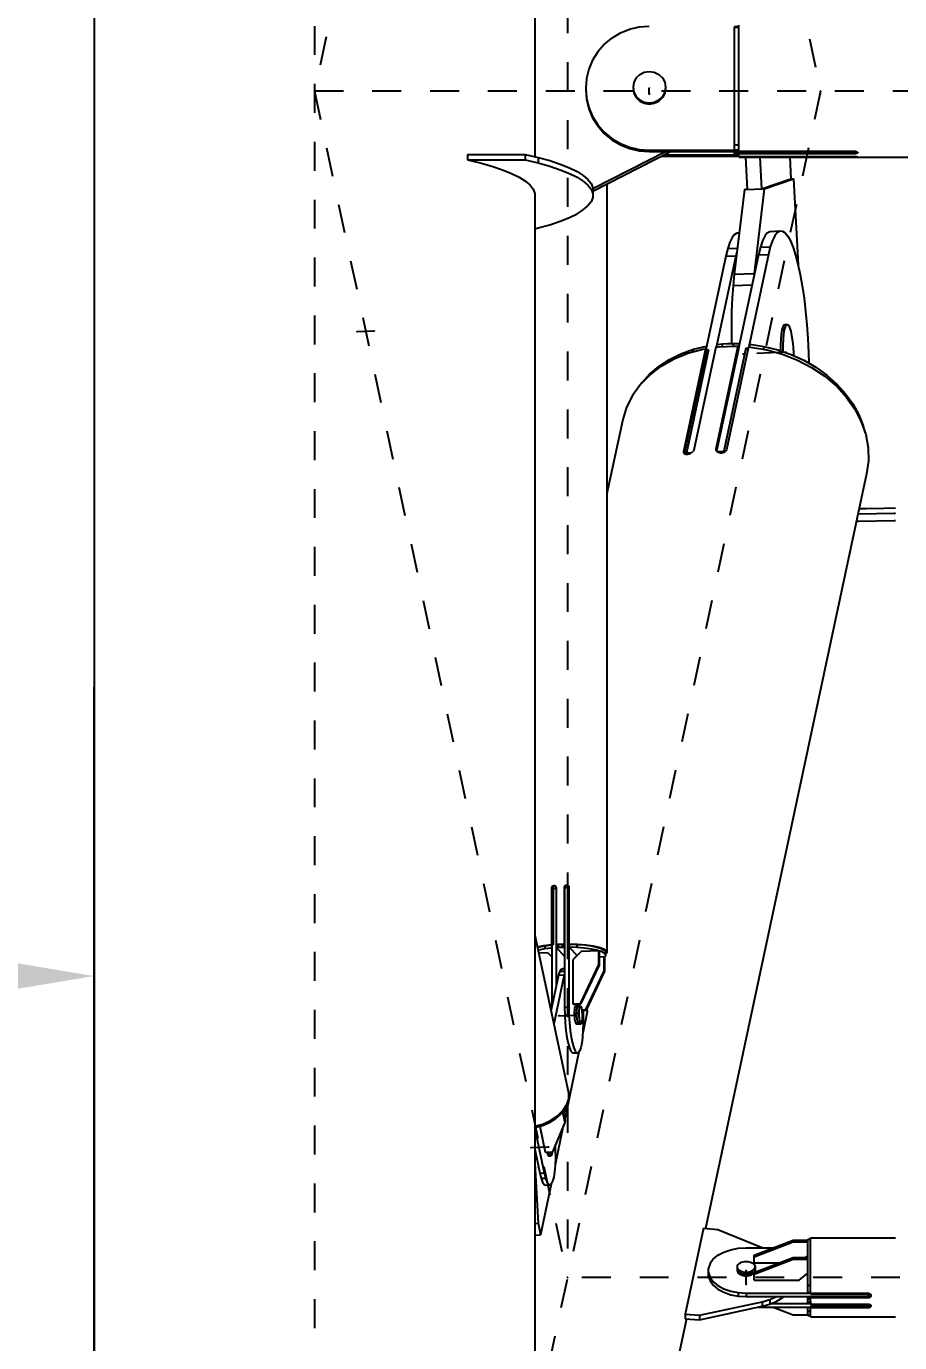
# Model space of a CAD drawing. Header units: millimetres. Extents: x 149919 to 150445, y 136651 to 136866.
# Drawn here: x 150369.816 to 150372.837, y 136828.049 to 136832.599 of the extents above; entities that cross this region are included whole.
import ezdxf

# ---------------------------------------------------------------- set-up
doc = ezdxf.new("R2010")
doc.units = ezdxf.units.MM
doc.header["$LTSCALE"] = 0.25
doc.linetypes.add('CENTER', pattern=[50.8, 31.75, -6.35, 6.35, -6.35])
doc.linetypes.add('XKITLINE00', pattern=[0])
doc.styles.add('ROMANS', font='romans.shx')
doc.dimstyles.new('MD300', dxfattribs={"dimtxt": 2.5, "dimasz": 2.5, "dimexe": 1, "dimexo": 1, "dimgap": 0.5, "dimtad": 1, "dimdec": 1, "dimlfac": 50, "dimrnd": 0.5, "dimdsep": 46, "dimtxsty": 'ROMANS', "dimcen": 1, "dimclrd": 146, "dimclre": 146, "dimclrt": 30, "dimadec": 1, "dimazin": 2, "dimtfac": 1, "dimtdec": 1, "dimtmove": 0, "dimatfit": 1, "dimfxl": 1, "dimtolj": 1, "dimtzin": 0, "dimlwd": -1, "dimlwe": -1, "dimarcsym": 0})

# ---------------------------------------------------------------- blocks, each defined once
blk = doc.blocks.new('çatıı')
at = {"color": 8, "linetype": 'XKITLINE00'}
for p, q in [((22823.8, 19282.77), (22823.8, 17654.86)), ((22976.2, 18229.97), (22976.2, 18177.65)), ((23002.86, 18218.63), (23005.81, 18220.39)), ((23005.81, 18220.39), (23009, 18221.68)), ((23009, 18221.68), (23012.35, 18222.46)), ((23012.35, 18222.46), (23015.8, 18222.72)), ((23045.3, 18222.62), (23045.3, 18222.4)), ((23045.3, 18222.62), (23046.8, 18222.62)), ((23045.3, 18183.97), (23045.3, 18222.4)), ((23045.3, 18222.4), (23046.8, 18222.4)), ((23046.8, 18179.53), (23046.8, 18223.07)), ((23000.24, 18216.44), (22998, 18213.88)), ((23000.24, 18216.44), (23002.86, 18218.63)), ((22998, 18213.88), (22996.19, 18211.02)), ((22994.87, 18207.91), (22994.07, 18204.63)), ((22996.19, 18211.02), (22994.87, 18207.91)), ((23012.5, 18206.05), (23014.06, 18206.83)), ((23014.06, 18206.83), (23015.8, 18207.09)), ((23015.8, 18207.09), (23017.53, 18206.83)), ((23017.53, 18206.83), (23019.09, 18206.05)), ((22994.07, 18204.63), (22993.8, 18201.28)), ((23010.47, 18203.32), (23010.2, 18201.64)), ((23011.26, 18204.84), (23010.47, 18203.32)), ((23011.26, 18204.84), (23012.5, 18206.05)), ((23019.09, 18206.05), (23020.33, 18204.84)), ((23020.33, 18204.84), (23021.12, 18203.32)), ((23021.12, 18203.32), (23021.4, 18201.64)), ((22993.8, 18201.28), (22993.8, 18200.83)), ((22993.8, 18201.28), (22994.07, 18197.92)), ((22993.8, 18200.83), (22994.07, 18197.48)), ((22994.07, 18197.92), (22994.87, 18194.65)), ((23010.2, 18201.64), (23010.47, 18199.95)), ((23010.2, 18201.64), (23010.2, 18201.46)), ((23010.2, 18201.46), (23010.2, 18201.28)), ((23010.2, 18201.46), (23010.47, 18199.77)), ((23010.2, 18201.46), (23010.47, 18199.77)), ((23010.2, 18201.28), (23010.47, 18199.59)), ((23010.47, 18199.95), (23011.26, 18198.43)), ((23010.47, 18199.77), (23011.26, 18198.25)), ((23010.47, 18199.77), (23011.26, 18198.25)), ((23010.47, 18199.59), (23011.26, 18198.07)), ((23011.26, 18198.43), (23012.5, 18197.22)), ((23011.26, 18198.25), (23012.5, 18197.04)), ((23011.26, 18198.25), (23012.5, 18197.04)), ((23011.26, 18198.07), (23012.5, 18196.86)), ((23019.09, 18197.22), (23020.33, 18198.43)), ((23019.09, 18197.04), (23020.33, 18198.25)), ((23019.09, 18197.04), (23020.33, 18198.25)), ((23019.09, 18196.86), (23020.33, 18198.07)), ((23021.12, 18199.95), (23020.33, 18198.43)), ((23021.12, 18199.77), (23020.33, 18198.25)), ((23021.12, 18199.77), (23020.33, 18198.25)), ((23021.12, 18199.59), (23020.33, 18198.07)), ((23021.4, 18201.64), (23021.12, 18199.95)), ((23021.4, 18201.46), (23021.12, 18199.77)), ((23021.4, 18201.46), (23021.12, 18199.77)), ((23021.4, 18201.28), (23021.12, 18199.59)), ((23021.4, 18201.64), (23021.4, 18201.46)), ((23021.4, 18201.46), (23021.4, 18201.28)), ((22994.07, 18197.48), (22994.87, 18194.21)), ((22994.87, 18194.65), (22996.19, 18191.54)), ((22994.87, 18194.21), (22996.19, 18191.1)), ((23012.5, 18197.22), (23014.06, 18196.44)), ((23012.5, 18197.04), (23014.06, 18196.27)), ((23012.5, 18197.04), (23014.06, 18196.27)), ((23012.5, 18196.86), (23014.06, 18196.09)), ((23014.06, 18196.44), (23015.8, 18196.18)), ((23014.06, 18196.27), (23015.8, 18196)), ((23014.06, 18196.27), (23015.8, 18196)), ((23014.06, 18196.09), (23015.8, 18195.82)), ((23015.8, 18196.18), (23017.53, 18196.44)), ((23015.8, 18196), (23017.53, 18196.27)), ((23015.8, 18196), (23017.53, 18196.27)), ((23015.8, 18196.18), (23015.8, 18196)), ((23015.8, 18195.82), (23017.53, 18196.09)), ((23015.8, 18196), (23015.8, 18195.82)), ((23017.53, 18196.44), (23019.09, 18197.22)), ((23017.53, 18196.27), (23019.09, 18197.04)), ((23017.53, 18196.27), (23019.09, 18197.04)), ((23017.53, 18196.09), (23019.09, 18196.86)), ((22996.19, 18191.54), (22998, 18188.67)), ((22996.19, 18191.1), (22998, 18188.23)), ((22998, 18188.67), (23000.24, 18186.11)), ((22998, 18188.23), (23000.24, 18185.67)), ((23000.24, 18186.11), (23002.86, 18183.93)), ((23000.24, 18185.67), (23002.86, 18183.48)), ((23002.86, 18183.93), (23005.81, 18182.17)), ((23045.3, 18179.98), (23045.3, 18183.97)), ((22996.23, 18166.62), (23021.4, 18179.39)), ((22996.23, 18165.73), (23023.16, 18179.39)), ((23002.86, 18183.48), (23005.81, 18181.72)), ((23005.81, 18182.17), (23009, 18180.88)), ((23005.81, 18181.72), (23009, 18180.44)), ((23009, 18180.88), (23012.35, 18180.1)), ((23009, 18180.44), (23012.35, 18179.65)), ((23012.35, 18180.1), (23012.35, 18179.65)), ((23012.35, 18180.1), (23015.8, 18179.83)), ((23012.35, 18179.65), (23015.8, 18179.39)), ((23015.8, 18179.83), (23046.8, 18179.83)), ((23015.8, 18179.83), (23015.8, 18179.39)), ((23015.8, 18179.39), (23086.8, 18179.39)), ((23045.3, 18181.74), (23046.8, 18181.74)), ((23045.3, 18179.98), (23046.8, 18179.98)), ((23045.3, 18178.49), (23045.3, 18179.39)), ((23046.8, 18179.53), (23086.8, 18179.53)), ((23046.8, 18178), (23046.8, 18179.39)), ((23046.8, 18179.39), (23046.8, 18179.15)), ((23086.8, 18179.53), (23087.11, 18179.51)), ((23086.8, 18179.53), (23086.8, 18179.39)), ((23086.8, 18179.39), (23086.8, 18178.74)), ((23087.11, 18179.51), (23087.11, 18178.75)), ((23087.11, 18179.51), (23087.39, 18179.45)), ((23087.39, 18179.45), (23087.63, 18179.35)), ((22952.88, 18178.43), (22972.88, 18178.43)), ((22952.88, 18178.43), (22952.88, 18176.48)), ((22952.88, 18176.48), (22957.34, 18175.44)), ((22952.88, 18176.48), (22972.88, 18176.48)), ((22957.34, 18175.44), (22961.4, 18174.31)), ((22972.88, 18178.43), (22977.34, 18177.39)), ((22972.88, 18178.43), (22972.88, 18176.48)), ((22972.88, 18176.48), (22977.34, 18175.44)), ((22977.34, 18177.39), (22981.4, 18176.26)), ((22977.34, 18177.39), (22977.34, 18175.44)), ((22977.34, 18175.44), (22981.4, 18174.31)), ((22981.4, 18176.26), (22985.01, 18175.07)), ((22985.01, 18175.07), (22988.16, 18173.81)), ((23020.08, 18177.83), (23046.8, 18177.83)), ((23020.96, 18178.27), (23045.3, 18178.27)), ((23045.3, 18179.15), (23046.8, 18179.15)), ((23045.3, 18178.79), (23046.8, 18178.79)), ((23045.3, 18178.08), (23045.3, 18178.49)), ((23045.3, 18178.25), (23046.8, 18178.25)), ((23045.3, 18178.08), (23046.8, 18178.08)), ((23046.8, 18178.74), (23086.8, 18178.74)), ((23046.8, 18178), (23046.8, 18177.67)), ((23046.8, 18177.67), (23046.8, 18177.48)), ((23046.8, 18177.67), (23086.8, 18177.67)), ((23046.8, 18177.48), (23086.8, 18177.48)), ((23049.1, 18177.48), (23049.69, 18166.28)), ((23054.02, 18177.48), (23054.6, 18166.49)), ((23064.35, 18177.48), (23064.74, 18169.91)), ((23086.8, 18178.74), (23087.11, 18178.75)), ((23086.8, 18177.67), (23086.8, 18177.48)), ((23086.8, 18177.67), (23087.11, 18177.66)), ((23086.8, 18177.48), (23087.11, 18177.48)), ((23087.11, 18178.75), (23087.39, 18178.8)), ((23087.11, 18177.66), (23087.11, 18177.48)), ((23087.11, 18177.66), (23087.39, 18177.65)), ((23087.11, 18177.48), (23087.39, 18177.47)), ((23087.39, 18178.8), (23087.63, 18178.86)), ((23087.39, 18177.65), (23087.63, 18177.62)), ((23087.39, 18177.47), (23087.63, 18177.46)), ((23087.63, 18179.35), (23087.8, 18179.22)), ((23087.63, 18178.86), (23087.8, 18178.94)), ((23087.63, 18177.62), (23087.8, 18177.58)), ((23087.63, 18177.46), (23087.8, 18177.45)), ((23087.8, 18179.22), (23087.88, 18179.13)), ((23087.88, 18179.03), (23087.8, 18178.94)), ((23087.8, 18177.58), (23087.88, 18177.54)), ((23087.8, 18177.45), (23087.88, 18177.5)), ((23087.8, 18177.45), (23242.19, 18177.45)), ((23087.88, 18179.13), (23087.88, 18179.03)), ((23087.88, 18177.54), (23087.88, 18177.5)), ((22961.4, 18174.31), (22965.01, 18173.12)), ((22965.01, 18173.12), (22968.16, 18171.86)), ((22968.16, 18171.86), (22970.81, 18170.54)), ((22970.81, 18170.54), (22972.96, 18169.18)), ((22981.4, 18174.31), (22985.01, 18173.12)), ((22985.01, 18173.12), (22988.16, 18171.86)), ((22988.16, 18173.81), (22990.81, 18172.49)), ((22988.16, 18171.86), (22990.81, 18170.54)), ((22990.81, 18172.49), (22992.96, 18171.13)), ((22990.81, 18170.54), (22992.96, 18169.18)), ((22992.96, 18171.13), (22994.59, 18169.74)), ((22972.96, 18169.18), (22974.59, 18167.79)), ((22974.59, 18167.79), (22975.68, 18166.37)), ((22975.68, 18166.37), (22976.23, 18164.93)), ((22992.96, 18169.18), (22994.59, 18167.79)), ((22994.59, 18169.74), (22995.68, 18168.32)), ((22994.59, 18167.79), (22995.68, 18166.37)), ((22995.68, 18168.32), (22996.23, 18166.88)), ((22995.68, 18166.37), (22996.23, 18164.93)), ((22996.23, 18166.88), (22996.23, 18164.93)), ((23001.14, 18168.22), (23001.14, 17902.52)), ((23048.71, 18166.24), (23045.17, 18137.01)), ((23048.71, 18166.24), (23049.67, 18166.56)), ((23048.71, 18166.24), (23055.58, 18166.53)), ((23049.69, 18166.28), (23054.6, 18166.49)), ((23055.58, 18166.53), (23052.04, 18137.3)), ((23054.6, 18166.49), (23064.74, 18169.91)), ((23055.58, 18166.53), (23065.72, 18169.95)), ((23064.74, 18169.91), (23065.72, 18169.95)), ((23065.72, 18169.95), (23067.28, 18140.19)), ((22976.2, 18165.01), (22976.2, 17654.86)), ((22976.23, 18163.49), (22976.2, 18163.4)), ((22976.23, 18164.93), (22976.23, 18163.49)), ((22995.68, 18162.05), (22994.59, 18160.63)), ((22996.23, 18163.49), (22995.68, 18162.05)), ((22996.23, 18164.93), (22996.23, 18163.49)), ((22988.16, 18156.56), (22990.81, 18157.87)), ((22990.81, 18157.87), (22992.96, 18159.23)), ((22992.96, 18159.23), (22994.59, 18160.63)), ((22976.2, 18152.71), (22977.34, 18152.98)), ((22977.34, 18152.98), (22981.4, 18154.1)), ((22981.4, 18154.1), (22985.01, 18155.3)), ((22985.01, 18155.3), (22988.16, 18156.56)), ((23043.66, 18148.02), (23042.93, 18145.85)), ((23044.46, 18149.67), (23043.66, 18148.02)), ((23045.3, 18150.78), (23044.46, 18149.67)), ((23045.3, 18150.78), (23046.19, 18151.33)), ((23046.19, 18151.33), (23046.91, 18151.36)), ((23054.95, 18148.5), (23054.22, 18146.33)), ((23055.74, 18150.15), (23054.95, 18148.5)), ((23056.59, 18151.25), (23055.74, 18150.15)), ((23056.59, 18151.25), (23057.48, 18151.8)), ((23057.48, 18151.8), (23060.91, 18151.94)), ((23058.38, 18148.64), (23057.65, 18146.47)), ((23059.18, 18150.29), (23058.38, 18148.64)), ((23060.02, 18151.4), (23059.18, 18150.29)), ((23060.02, 18151.4), (23060.91, 18151.94)), ((23060.91, 18151.94), (23061.83, 18151.92)), ((23061.83, 18151.92), (23062.76, 18151.34)), ((23062.76, 18151.34), (23063.69, 18150.19)), ((23063.69, 18150.19), (23064.62, 18148.5)), ((23064.62, 18148.5), (23065.52, 18146.29)), ((23042.27, 18143.19), (23035.37, 18110.86)), ((23053.56, 18143.66), (23039.08, 18075.81)), ((23045.71, 18143.33), (23039.18, 18112.75)), ((23042.93, 18145.85), (23042.27, 18143.19)), ((23042.27, 18143.19), (23045.71, 18143.33)), ((23042.93, 18145.85), (23046.26, 18145.99)), ((23046.16, 18145.15), (23045.71, 18143.33)), ((23057, 18143.81), (23050.18, 18111.87)), ((23054.22, 18146.33), (23053.56, 18143.66)), ((23053.56, 18143.66), (23057, 18143.81)), ((23054.22, 18146.33), (23057.65, 18146.47)), ((23057.65, 18146.47), (23057, 18143.81)), ((23065.52, 18146.29), (23066.4, 18143.59)), ((23066.4, 18143.59), (23067.22, 18140.44)), ((23067.22, 18140.44), (23067.99, 18136.88)), ((23045.17, 18137.01), (23044.77, 18133.05)), ((23045.17, 18137.01), (23052.04, 18137.3)), ((23052.04, 18137.3), (23051.9, 18135.86)), ((23067.99, 18136.88), (23068.69, 18132.95)), ((23044.77, 18133.05), (23044.47, 18128.76)), ((23044.77, 18133.05), (23051.35, 18133.33)), ((23068.69, 18132.95), (23069.32, 18128.71)), ((23044.47, 18128.76), (23044.27, 18124.2)), ((23069.32, 18128.71), (23069.86, 18124.23)), ((23044.27, 18124.2), (23044.19, 18119.44)), ((23069.86, 18124.23), (23070.31, 18119.54)), ((23044.19, 18119.44), (23044.23, 18114.53)), ((23061.42, 18116.3), (23061.26, 18114.52)), ((23061.65, 18117.76), (23061.42, 18116.3)), ((23061.96, 18118.83), (23061.65, 18117.76)), ((23061.65, 18117.76), (23062.44, 18117.79)), ((23062.32, 18119.47), (23061.96, 18118.83)), ((23062.2, 18116.33), (23062.05, 18114.56)), ((23062.44, 18117.79), (23062.2, 18116.33)), ((23062.32, 18119.47), (23062.71, 18119.63)), ((23062.74, 18118.87), (23062.44, 18117.79)), ((23062.71, 18119.63), (23063.5, 18119.66)), ((23063.1, 18119.5), (23062.74, 18118.87)), ((23063.1, 18119.5), (23063.5, 18119.66)), ((23063.5, 18119.66), (23063.91, 18119.34)), ((23063.91, 18119.34), (23064.31, 18118.55)), ((23064.31, 18118.55), (23064.7, 18117.34)), ((23064.7, 18117.34), (23065.03, 18115.77)), ((23065.03, 18115.77), (23065.31, 18113.91)), ((23070.31, 18119.54), (23070.66, 18114.73)), ((23035.21, 18111.23), (23027.61, 18075.64)), ((23031.04, 18111.04), (23035.56, 18112.18)), ((23038.77, 18111.79), (23031.17, 18076.19)), ((23034.29, 18111.09), (23035.21, 18111.23)), ((23035.21, 18111.23), (23035.38, 18110.26)), ((23035.56, 18112.18), (23035.28, 18110.84)), ((23035.56, 18112.18), (23035.61, 18111.94)), ((23038.77, 18111.79), (23039.68, 18111.93)), ((23046.42, 18112.1), (23038.83, 18076.51)), ((23039.18, 18112.75), (23038.98, 18111.82)), ((23046.6, 18111.13), (23039.06, 18075.82)), ((23039.18, 18112.75), (23041.07, 18112.94)), ((23039.68, 18111.93), (23045.22, 18112.17)), ((23041.07, 18112.94), (23040.87, 18111.98)), ((23041.07, 18112.94), (23042.98, 18113.05)), ((23049.21, 18111.44), (23041.62, 18075.84)), ((23050.12, 18111.87), (23042.53, 18076.28)), ((23042.98, 18113.05), (23044.9, 18113.1)), ((23044.23, 18114.53), (23044.27, 18113.08)), ((23044.9, 18113.1), (23044.7, 18112.15)), ((23044.9, 18113.1), (23046.83, 18113.07)), ((23045.22, 18112.17), (23046.42, 18112.1)), ((23046.42, 18112.1), (23046.6, 18111.13)), ((23046.83, 18113.07), (23046.52, 18111.58)), ((23046.52, 18111.58), (23046.61, 18111.08)), ((23046.83, 18113.07), (23046.92, 18112.56)), ((23049.21, 18111.44), (23050.04, 18111.47)), ((23049.21, 18111.44), (23049.97, 18111.14)), ((23050.12, 18111.87), (23050.83, 18111.83)), ((23050.6, 18112.81), (23050.39, 18111.85)), ((23050.6, 18112.81), (23055.46, 18112.07)), ((23050.83, 18111.83), (23056.4, 18110.89)), ((23055.46, 18112.07), (23055.25, 18111.08)), ((23055.46, 18112.07), (23060.23, 18110.88)), ((23061.26, 18114.52), (23061.2, 18112.52)), ((23061.2, 18112.52), (23061.22, 18110.54)), ((23062.05, 18114.56), (23061.98, 18112.56)), ((23061.98, 18112.56), (23062.01, 18110.43)), ((23065.31, 18113.91), (23065.51, 18111.86)), ((23065.51, 18111.86), (23065.63, 18109.71)), ((23070.66, 18114.73), (23070.9, 18109.86)), ((23019.14, 18105.14), (23022.77, 18107.5)), ((23019.96, 18105.23), (23024.35, 18107.71)), ((23022.77, 18107.5), (23026.75, 18109.48)), ((23024.35, 18107.71), (23029.15, 18109.68)), ((23026.75, 18109.48), (23031.04, 18111.04)), ((23035.38, 18110.26), (23027.86, 18075.01)), ((23035.45, 18110.44), (23027.88, 18075)), ((23036.26, 18110.89), (23028.66, 18075.3)), ((23029.15, 18109.68), (23034.29, 18111.09)), ((23031.04, 18111.04), (23030.85, 18110.14)), ((23035.35, 18110.12), (23035.36, 18110.04)), ((23035.37, 18110.86), (23036.26, 18110.89)), ((23035.37, 18110.86), (23035.45, 18110.44)), ((23035.45, 18110.44), (23036.26, 18110.89)), ((23056.4, 18110.89), (23061.84, 18109.38)), ((23060.23, 18110.88), (23064.86, 18109.27)), ((23061.84, 18109.38), (23067.05, 18107.32)), ((23062.01, 18110.43), (23062.02, 18110.26)), ((23064.86, 18109.27), (23069.27, 18107.25)), ((23065.63, 18109.71), (23065.64, 18108.91)), ((23067.05, 18107.32), (23071.95, 18104.75)), ((23069.27, 18107.25), (23073.41, 18104.85)), ((23070.9, 18109.86), (23071.01, 18106.24)), ((23016.07, 18102.27), (23012.73, 18098.88)), ((23015.91, 18102.43), (23013.13, 18099.4)), ((23015.91, 18102.43), (23019.14, 18105.14)), ((23016.07, 18102.27), (23019.96, 18105.23)), ((23071.95, 18104.75), (23076.46, 18101.71)), ((23073.41, 18104.85), (23077.23, 18102.1)), ((23077.23, 18102.1), (23080.67, 18099.03)), ((23012.73, 18098.88), (23010.01, 18095.13)), ((23013.13, 18099.4), (23012.84, 18098.99)), ((23076.46, 18101.71), (23080.49, 18098.26)), ((23080.49, 18098.26), (23083.98, 18094.45)), ((23080.67, 18099.03), (23083.69, 18095.7)), ((23010.01, 18095.13), (23007.96, 18091.07)), ((23083.69, 18095.7), (23086.24, 18092.15)), ((23083.98, 18094.45), (23086.87, 18090.34)), ((23007.96, 18091.07), (23006.6, 18086.78)), ((23042.4, 18091.46), (23042.41, 18091.41)), ((23086.24, 18092.15), (23088.29, 18088.41)), ((23086.87, 18090.34), (23089.1, 18086.02)), ((23088.29, 18088.41), (23089.82, 18084.55)), ((23006.6, 18086.78), (23001.14, 18061.17)), ((23089.1, 18086.02), (23090.65, 18081.55)), ((23089.82, 18084.55), (23090.37, 18082.35)), ((23090.65, 18081.55), (23091.48, 18077.01)), ((23027.61, 18075.64), (23027.6, 18075.4)), ((23027.6, 18075.4), (23027.69, 18075.19)), ((23027.61, 18075.64), (23027.69, 18075.18)), ((23027.69, 18075.19), (23027.85, 18075.02)), ((23027.85, 18075.02), (23028.1, 18074.89)), ((23028.01, 18074.93), (23028.66, 18075.3)), ((23028.1, 18074.89), (23028.41, 18074.81)), ((23028.41, 18074.81), (23028.77, 18074.78)), ((23028.66, 18075.3), (23030.54, 18075.38)), ((23028.77, 18074.78), (23029.16, 18074.82)), ((23029.16, 18074.82), (23029.56, 18074.91)), ((23029.56, 18074.91), (23029.95, 18075.05)), ((23029.95, 18075.05), (23030.32, 18075.23)), ((23030.32, 18075.23), (23030.64, 18075.45)), ((23030.64, 18075.45), (23030.89, 18075.69)), ((23031.07, 18075.94), (23030.89, 18075.69)), ((23031.17, 18076.19), (23031.07, 18075.94)), ((23038.83, 18076.51), (23038.82, 18076.26)), ((23038.82, 18076.26), (23038.91, 18076.02)), ((23038.83, 18076.51), (23038.92, 18076.01)), ((23038.91, 18076.02), (23039.09, 18075.8)), ((23039.09, 18075.8), (23039.34, 18075.6)), ((23039.16, 18075.74), (23041.62, 18075.84)), ((23039.34, 18075.6), (23039.66, 18075.45)), ((23039.66, 18075.45), (23040.04, 18075.35)), ((23040.04, 18075.35), (23040.44, 18075.29)), ((23040.44, 18075.29), (23040.86, 18075.3)), ((23040.86, 18075.3), (23041.27, 18075.35)), ((23041.27, 18075.35), (23041.65, 18075.46)), ((23041.62, 18075.84), (23042.05, 18075.67)), ((23041.65, 18075.46), (23041.98, 18075.62)), ((23041.98, 18075.62), (23042.24, 18075.81)), ((23042.43, 18076.03), (23042.24, 18075.81)), ((23042.53, 18076.28), (23042.43, 18076.03)), ((23091.48, 18077.01), (23091.58, 18072.47)), ((23091.58, 18072.47), (23090.94, 18068.02)), ((23090.94, 18068.02), (23035.28, 17807.22)), ((23087.98, 18054.15), (23088.1, 18054.15)), ((23088.1, 18054.15), (23094.37, 18054.25)), ((23088.38, 18056.02), (23090.76, 18056.04)), ((23090.76, 18056.04), (23097.02, 18056.15)), ((23094.37, 18054.25), (23100.47, 18054.39)), ((23097.02, 18056.15), (23101, 18056.23)), ((23100.47, 18054.39), (23101, 18054.4)), ((23087.45, 18051.65), (23088.1, 18051.66)), ((23088.1, 18051.66), (23094.37, 18051.76)), ((23094.37, 18051.76), (23100.47, 18051.89)), ((23100.47, 18051.89), (23101, 18051.91)), ((22982, 17925.09), (22981.94, 17924.83)), ((22981.94, 17924.83), (22982.06, 17924.7)), ((22981.94, 17924.83), (22981.94, 17905.3)), ((22982.1, 17925.33), (22982, 17925.09)), ((22982.1, 17924.96), (22982.06, 17924.7)), ((22982.06, 17924.7), (22982.06, 17905.17)), ((22982.21, 17925.2), (22982.1, 17924.96)), ((22982.28, 17925.53), (22982.11, 17925.35)), ((22982.13, 17924.74), (22982.52, 17924.81)), ((22982.13, 17924.74), (22982.13, 17905.27)), ((22982.24, 17925.24), (22982.21, 17925.2)), ((22982.39, 17925.4), (22982.24, 17925.24)), ((22982.28, 17925.53), (22982.5, 17925.66)), ((22982.39, 17925.4), (22982.62, 17925.53)), ((22982.5, 17925.66), (22982.76, 17925.72)), ((22982.52, 17924.81), (22983.55, 17924.86)), ((22982.52, 17924.81), (22982.52, 17905.28)), ((22982.62, 17925.53), (22982.87, 17925.59)), ((22982.76, 17925.72), (22983.01, 17925.7)), ((22982.87, 17925.59), (22983.12, 17925.57)), ((22983.01, 17925.7), (22983.24, 17925.59)), ((22983.12, 17925.57), (22983.35, 17925.47)), ((22983.24, 17925.59), (22983.42, 17925.42)), ((22983.35, 17925.47), (22983.44, 17925.38)), ((22983.42, 17925.42), (22983.53, 17925.2)), ((22983.53, 17925.2), (22983.57, 17924.94)), ((22983.55, 17924.86), (22983.57, 17924.83)), ((22983.55, 17924.86), (22983.55, 17890.69)), ((22983.57, 17924.94), (22983.57, 17905.41)), ((22986.36, 17925.31), (22986.32, 17925.06)), ((22986.32, 17925.06), (22986.44, 17924.93)), ((22986.32, 17925.06), (22986.32, 17905.53)), ((22986.49, 17925.55), (22986.36, 17925.31)), ((22986.36, 17925.31), (22986.48, 17925.19)), ((22986.48, 17925.19), (22986.44, 17924.93)), ((22986.44, 17924.93), (22986.44, 17905.4)), ((22986.6, 17925.42), (22986.48, 17925.19)), ((22986.49, 17925.55), (22986.67, 17925.73)), ((22986.5, 17924.98), (22987.52, 17925.02)), ((22986.5, 17924.98), (22986.5, 17883.67)), ((22986.6, 17925.42), (22986.79, 17925.61)), ((22986.67, 17925.73), (22986.91, 17925.86)), ((22986.79, 17925.61), (22987.03, 17925.73)), ((22986.91, 17925.86), (22987.18, 17925.9)), ((22987.03, 17925.73), (22987.29, 17925.77)), ((22987.18, 17925.9), (22987.44, 17925.87)), ((22987.29, 17925.77), (22987.55, 17925.74)), ((22987.44, 17925.87), (22987.68, 17925.75)), ((22987.52, 17925.02), (22988.02, 17924.98)), ((22987.52, 17925.02), (22987.52, 17905.49)), ((22987.55, 17925.74), (22987.79, 17925.62)), ((22987.68, 17925.75), (22987.87, 17925.57)), ((22987.79, 17925.62), (22987.88, 17925.54)), ((22987.87, 17925.57), (22987.97, 17925.34)), ((22987.97, 17925.34), (22988.03, 17925.08)), ((22988.02, 17924.98), (22988.02, 17905.45)), ((22988.03, 17925.08), (22988.03, 17905.55)), ((22986.44, 17921.62), (22986.5, 17921.56)), ((22976.2, 17908.6), (22987.83, 17854.09)), ((22977.07, 17904.51), (22977.12, 17904.53)), ((22977.1, 17904.36), (22977.66, 17904.53)), ((22977.12, 17904.53), (22979.36, 17904.98)), ((22977.3, 17903.44), (22977.66, 17903.55)), ((22977.51, 17902.43), (22980.56, 17902.56)), ((22977.66, 17904.53), (22979.67, 17904.92)), ((22977.66, 17903.55), (22979.67, 17903.94)), ((22979.36, 17904.98), (22981.94, 17905.3)), ((22979.67, 17904.92), (22982.02, 17905.21)), ((22979.67, 17904.92), (22979.67, 17903.94)), ((22979.67, 17903.94), (22982.02, 17904.24)), ((22980.56, 17902.56), (22982.08, 17901.12)), ((22981.94, 17905.3), (22982.06, 17905.17)), ((22982.02, 17905.21), (22982.08, 17905.15)), ((22982.02, 17905.21), (22982.02, 17904.24)), ((22982.02, 17904.24), (22982.08, 17904.17)), ((22982.08, 17905.26), (22982.52, 17905.28)), ((22982.08, 17905.26), (22982.08, 17883.69)), ((22983.57, 17905.41), (22984.92, 17905.5)), ((22983.57, 17905.41), (22983.63, 17905.35)), ((22983.63, 17905.35), (22984.31, 17905.39)), ((22983.63, 17905.35), (22983.63, 17904.37)), ((22983.63, 17904.37), (22984.31, 17904.41)), ((22983.63, 17904.37), (22986.5, 17901.16)), ((22984.31, 17905.39), (22984.99, 17905.42)), ((22984.31, 17905.39), (22984.31, 17904.41)), ((22984.31, 17904.41), (22984.99, 17904.44)), ((22984.92, 17905.5), (22986.32, 17905.53)), ((22984.99, 17905.42), (22985.69, 17905.44)), ((22984.99, 17904.44), (22985.69, 17904.47)), ((22985.69, 17905.44), (22986.38, 17905.46)), ((22985.69, 17905.44), (22985.69, 17904.47)), ((22985.69, 17904.47), (22986.38, 17904.48)), ((22986.32, 17905.53), (22986.44, 17905.4)), ((22986.38, 17905.46), (22986.38, 17904.48)), ((22986.38, 17905.46), (22986.5, 17905.33)), ((22986.38, 17904.48), (22986.5, 17904.36)), ((22987.52, 17905.49), (22987.97, 17905.51)), ((22987.97, 17905.51), (22988.02, 17905.45)), ((22987.97, 17905.51), (22987.97, 17883.73)), ((22988.03, 17905.55), (22988.11, 17905.47)), ((22988.03, 17905.55), (22990.99, 17905.46)), ((22988.11, 17905.47), (22988.11, 17904.49)), ((22988.11, 17905.47), (22990.79, 17905.38)), ((22988.11, 17904.49), (22990.82, 17901.46)), ((22988.11, 17904.49), (22990.79, 17904.4)), ((22992.35, 17903.05), (22989.4, 17900)), ((22990.79, 17905.38), (22990.79, 17904.4)), ((22990.79, 17905.38), (22993.34, 17905.18)), ((22990.79, 17904.4), (22993.34, 17904.2)), ((22990.99, 17905.46), (22993.84, 17905.22)), ((22992.35, 17903.05), (22998.24, 17903.29)), ((22993.34, 17905.18), (22995.64, 17904.87)), ((22993.34, 17904.2), (22995.64, 17903.89)), ((22993.84, 17905.22), (22996.37, 17904.85)), ((22995.64, 17904.87), (22997.6, 17904.46)), ((22995.64, 17903.89), (22997.6, 17903.48)), ((22996.37, 17904.85), (22998.45, 17904.37)), ((22997.6, 17904.46), (22999.14, 17903.98)), ((22997.6, 17903.48), (22998.22, 17903.29)), ((22998.24, 17903.29), (22998.43, 17903.08)), ((22998.24, 17903.29), (22998.24, 17898.41)), ((22998.25, 17903.28), (22999.14, 17903)), ((22998.43, 17903.08), (22998.43, 17898.2)), ((22998.45, 17904.37), (22999.99, 17903.8)), ((22999.14, 17903.98), (23000.18, 17903.44)), ((22999.14, 17903), (23000.18, 17902.46)), ((22999.99, 17903.8), (23000.9, 17903.17)), ((23000.18, 17903.44), (23000.69, 17902.87)), ((23000.18, 17902.46), (23000.69, 17901.89)), ((23000.69, 17901.89), (23000.65, 17901.31)), ((23000.69, 17902.87), (23000.69, 17901.89)), ((23001.14, 17902.52), (23000.69, 17901.87)), ((23000.9, 17903.17), (23001.14, 17902.52)), ((22989.4, 17900), (22989.4, 17884.86)), ((22998.24, 17898.41), (22991.86, 17884.96)), ((22998.43, 17898.2), (22992.05, 17884.75)), ((22998.24, 17898.41), (22998.43, 17898.2)), ((22998.43, 17901.11), (23000.13, 17901.18)), ((23000.13, 17901.18), (23000.32, 17900.97)), ((23000.13, 17901.18), (23000.13, 17896.29)), ((23000.31, 17900.98), (23000.65, 17901.31)), ((23000.32, 17900.97), (23000.32, 17896.08)), ((22984.4, 17894.74), (22981.8, 17882.36)), ((22986.37, 17894.82), (22982.78, 17877.76)), ((22984.86, 17896.08), (22984.4, 17894.74)), ((22984.4, 17894.74), (22986.37, 17894.82)), ((22985.38, 17896.87), (22984.86, 17896.08)), ((22984.86, 17896.08), (22986.5, 17896.15)), ((22985.38, 17896.87), (22985.94, 17897.08)), ((22985.94, 17897.08), (22986.5, 17897.1)), ((22986.5, 17895.2), (22986.37, 17894.82)), ((23000.13, 17896.29), (22993.75, 17882.85)), ((23000.32, 17896.08), (22993.93, 17882.64)), ((23000.13, 17896.29), (23000.32, 17896.08)), ((22981.33, 17884.52), (22982.08, 17884.56)), ((22981.38, 17884.31), (22982.08, 17884.34)), ((22981.99, 17884.33), (22982.08, 17884.16)), ((22986.5, 17883.67), (22987.97, 17883.73)), ((22986.5, 17883.67), (22986.55, 17880.95)), ((22987.97, 17883.73), (22988.02, 17881.01)), ((22989.4, 17884.86), (22991.86, 17884.96)), ((22989.4, 17884.86), (22989.59, 17884.65)), ((22989.59, 17884.65), (22992.05, 17884.75)), ((22990.07, 17883.7), (22989.99, 17883.41)), ((22990.15, 17883.91), (22990.07, 17883.7)), ((22990.24, 17884.03), (22990.15, 17883.91)), ((22990.24, 17884.03), (22990.34, 17884.06)), ((22990.34, 17884.06), (22991.13, 17884.09)), ((22990.85, 17883.73), (22990.78, 17883.44)), ((22990.85, 17883.73), (22990.78, 17883.44)), ((22990.93, 17883.94), (22990.85, 17883.73)), ((22990.93, 17883.94), (22990.85, 17883.73)), ((22991.03, 17884.06), (22990.93, 17883.94)), ((22991.03, 17884.06), (22990.93, 17883.94)), ((22991.03, 17884.06), (22991.13, 17884.09)), ((22991.03, 17884.06), (22991.13, 17884.09)), ((22991.13, 17884.09), (22991.91, 17884.12)), ((22991.29, 17884.72), (22991.29, 17884.1)), ((22991.64, 17883.77), (22991.56, 17883.47)), ((22991.72, 17883.98), (22991.64, 17883.77)), ((22991.81, 17884.1), (22991.72, 17883.98)), ((22991.81, 17884.1), (22991.91, 17884.12)), ((22991.86, 17884.96), (22992.05, 17884.75)), ((22991.91, 17884.12), (22992.01, 17884.05)), ((22992.01, 17884.05), (22992.11, 17883.89)), ((22992.11, 17883.89), (22992.21, 17883.65)), ((22986.55, 17880.95), (22988.02, 17881.01)), ((22986.55, 17880.95), (22986.71, 17878.23)), ((22988.02, 17881.01), (22988.18, 17878.29)), ((22989.87, 17882.13), (22989.86, 17881.62)), ((22989.86, 17881.62), (22990.64, 17881.65)), ((22989.86, 17881.62), (22989.87, 17881.08)), ((22989.89, 17882.61), (22989.87, 17882.13)), ((22989.87, 17881.08), (22989.89, 17880.54)), ((22989.93, 17883.04), (22989.89, 17882.61)), ((22989.89, 17880.54), (22989.93, 17880.02)), ((22989.99, 17883.41), (22989.93, 17883.04)), ((22989.93, 17880.02), (22989.99, 17879.52)), ((22989.99, 17879.52), (22990.07, 17879.06)), ((22990.65, 17882.17), (22990.64, 17881.65)), ((22990.65, 17882.17), (22990.64, 17881.65)), ((22990.64, 17881.65), (22991.43, 17881.68)), ((22990.64, 17881.65), (22990.65, 17881.11)), ((22990.64, 17881.65), (22990.65, 17881.11)), ((22990.68, 17882.65), (22990.65, 17882.17)), ((22990.68, 17882.65), (22990.65, 17882.17)), ((22990.65, 17881.11), (22990.68, 17880.57)), ((22990.65, 17881.11), (22990.68, 17880.57)), ((22990.72, 17883.08), (22990.68, 17882.65)), ((22990.72, 17883.08), (22990.68, 17882.65)), ((22990.68, 17880.57), (22990.72, 17880.05)), ((22990.68, 17880.57), (22990.72, 17880.05)), ((22990.78, 17883.44), (22990.72, 17883.08)), ((22990.78, 17883.44), (22990.72, 17883.08)), ((22990.72, 17880.05), (22990.78, 17879.55)), ((22990.72, 17880.05), (22990.78, 17879.55)), ((22990.78, 17879.55), (22990.85, 17879.1)), ((22990.78, 17879.55), (22990.85, 17879.1)), ((22991.44, 17882.2), (22991.43, 17881.68)), ((22991.43, 17881.68), (22991.44, 17881.15)), ((22991.46, 17882.68), (22991.44, 17882.2)), ((22991.44, 17881.15), (22991.46, 17880.61)), ((22991.51, 17883.11), (22991.46, 17882.68)), ((22991.46, 17880.61), (22991.51, 17880.08)), ((22991.56, 17883.47), (22991.51, 17883.11)), ((22991.51, 17880.08), (22991.56, 17879.58)), ((22991.56, 17879.58), (22991.64, 17879.13)), ((22991.64, 17879.13), (22991.72, 17878.73)), ((22992.21, 17883.65), (22992.31, 17883.32)), ((22992.31, 17883.32), (22992.39, 17882.92)), ((22992.39, 17882.92), (22992.46, 17882.47)), ((22992.41, 17882.79), (22993.75, 17882.85)), ((22992.44, 17882.57), (22993.93, 17882.64)), ((22992.46, 17882.47), (22992.52, 17881.97)), ((22992.52, 17881.97), (22992.56, 17881.45)), ((22992.56, 17879.38), (22992.52, 17878.95)), ((22992.56, 17881.45), (22992.59, 17880.91)), ((22992.59, 17879.86), (22992.56, 17879.38)), ((22992.59, 17880.91), (22992.6, 17880.37)), ((22992.6, 17880.37), (22992.59, 17879.86)), ((22994.35, 17882.08), (22992.8, 17874.69)), ((22992.91, 17882.59), (22992.91, 17878.19)), ((22993.75, 17882.85), (22993.93, 17882.64)), ((22994.17, 17883.13), (22994.35, 17882.08)), ((22986.71, 17878.23), (22986.97, 17875.62)), ((22986.97, 17875.62), (22987.31, 17873.25)), ((22988.18, 17878.29), (22988.44, 17875.68)), ((22988.44, 17875.68), (22988.79, 17873.31)), ((22990.07, 17879.06), (22990.15, 17878.67)), ((22990.15, 17878.67), (22990.24, 17878.34)), ((22990.24, 17878.34), (22990.34, 17878.09)), ((22990.34, 17878.09), (22990.44, 17877.93)), ((22990.44, 17877.93), (22991.23, 17877.97)), ((22990.44, 17877.93), (22990.54, 17877.87)), ((22990.54, 17877.87), (22991.33, 17877.9)), ((22990.85, 17879.1), (22990.93, 17878.7)), ((22990.85, 17879.1), (22990.93, 17878.7)), ((22990.93, 17878.7), (22991.03, 17878.37)), ((22990.93, 17878.7), (22991.03, 17878.37)), ((22991.03, 17878.37), (22991.13, 17878.13)), ((22991.03, 17878.37), (22991.13, 17878.13)), ((22991.13, 17878.13), (22991.23, 17877.97)), ((22991.13, 17878.13), (22991.23, 17877.97)), ((22991.23, 17877.97), (22992.01, 17878)), ((22991.23, 17877.97), (22991.33, 17877.9)), ((22991.23, 17877.97), (22991.33, 17877.9)), ((22991.33, 17877.9), (22992.11, 17877.93)), ((22991.72, 17878.73), (22991.81, 17878.41)), ((22991.81, 17878.41), (22991.91, 17878.16)), ((22991.91, 17878.16), (22992.01, 17878)), ((22992.01, 17878), (22992.11, 17877.93)), ((22992.11, 17877.93), (22992.21, 17877.96)), ((22992.31, 17878.08), (22992.21, 17877.96)), ((22992.39, 17878.29), (22992.31, 17878.08)), ((22992.46, 17878.58), (22992.39, 17878.29)), ((22992.52, 17878.95), (22992.46, 17878.58)), ((22992.86, 17875.59), (22992.7, 17873.23)), ((22992.91, 17878.19), (22992.86, 17875.59)), ((22987.31, 17873.25), (22987.73, 17871.21)), ((22987.73, 17871.21), (22988.2, 17869.59)), ((22988.79, 17873.31), (22989.2, 17871.27)), ((22989.2, 17871.27), (22989.68, 17869.65)), ((22992.44, 17871.2), (22992.1, 17869.6)), ((22992.7, 17873.23), (22992.44, 17871.2)), ((22991.44, 17868.21), (22986.56, 17845.03)), ((22988.2, 17869.59), (22988.71, 17868.47)), ((22988.71, 17868.47), (22989.23, 17867.89)), ((22989.23, 17867.89), (22989.73, 17867.88)), ((22989.68, 17869.65), (22990.18, 17868.53)), ((22989.73, 17867.88), (22991.21, 17867.94)), ((22990.18, 17868.53), (22990.7, 17867.95)), ((22990.7, 17867.95), (22991.21, 17867.94)), ((22991.68, 17868.5), (22991.21, 17867.94)), ((22992.1, 17869.6), (22991.68, 17868.5)), ((22987.84, 17852.03), (22987.18, 17849.94)), ((22987.83, 17854.09), (22987.84, 17852.03)), ((22984, 17846.08), (22985.88, 17847.92)), ((22985.78, 17847.49), (22985.23, 17846.76)), ((22985.77, 17847.47), (22985.79, 17847.47)), ((22986.56, 17848.51), (22985.79, 17847.5)), ((22985.79, 17847.5), (22985.79, 17847.47)), ((22985.79, 17847.47), (22986.56, 17843.83)), ((22987.18, 17849.94), (22985.88, 17847.92)), ((22985.98, 17847.75), (22986.67, 17844.51)), ((22987.63, 17850.67), (22986.12, 17847.1)), ((22987.39, 17850.35), (22986.56, 17848.51)), ((22987.47, 17850.84), (22987.39, 17850.35)), ((22987.54, 17851.09), (22987.63, 17850.67)), ((22987.74, 17851.35), (22987.63, 17850.67)), ((22987.69, 17851.57), (22987.74, 17851.35)), ((22976.2, 17842.55), (22978.93, 17843.3)), ((22976.25, 17842.06), (22978.87, 17842.78)), ((22978.77, 17843.25), (22978.87, 17842.78)), ((22978.87, 17842.78), (22981.3, 17843.84)), ((22978.93, 17843.3), (22981.65, 17844.52)), ((22981.3, 17843.84), (22983.45, 17845.18)), ((22981.65, 17844.52), (22984, 17846.08)), ((22986.56, 17843.83), (22982.28, 17833.73)), ((22983.45, 17845.18), (22985.23, 17846.76)), ((22986.67, 17844.51), (22986.56, 17843.83)), ((22976.2, 17842.33), (22976.25, 17842.06)), ((22976.2, 17841.61), (22979.44, 17826.39)), ((22977.93, 17842.52), (22979.82, 17833.63)), ((22986.06, 17842.64), (22983.22, 17829.16)), ((22976.2, 17834.65), (22977.97, 17826.33)), ((22979.82, 17833.63), (22982.28, 17833.73)), ((22980.44, 17833.66), (22980.51, 17833.23)), ((22981.22, 17833.69), (22981.3, 17833.27)), ((22982.18, 17833.73), (22982.16, 17833.53)), ((22983.22, 17835.96), (22983.3, 17834.26)), ((22983.3, 17834.26), (22983.31, 17831.57)), ((22976.2, 17829.62), (22977.42, 17808.99)), ((22980.51, 17833.23), (22981.3, 17833.27)), ((22980.51, 17833.23), (22980.6, 17832.87)), ((22980.6, 17832.87), (22980.7, 17832.59)), ((22980.7, 17832.59), (22980.8, 17832.39)), ((22980.8, 17832.39), (22980.9, 17832.28)), ((22980.9, 17832.28), (22981, 17832.26)), ((22981, 17832.26), (22981.79, 17832.29)), ((22981.3, 17833.27), (22981.39, 17832.91)), ((22981.39, 17832.91), (22981.49, 17832.62)), ((22981.49, 17832.62), (22981.59, 17832.42)), ((22981.59, 17832.42), (22981.69, 17832.31)), ((22981.69, 17832.31), (22981.79, 17832.29)), ((22981.79, 17832.29), (22981.88, 17832.37)), ((22981.97, 17832.54), (22981.88, 17832.37)), ((22982.05, 17832.79), (22981.97, 17832.54)), ((22982.11, 17833.13), (22982.05, 17832.79)), ((22982.16, 17833.53), (22982.11, 17833.13)), ((22983.31, 17831.57), (22983.22, 17829.05)), ((22977.97, 17826.33), (22979.44, 17826.39)), ((22977.97, 17826.33), (22978.42, 17824.54)), ((22978.42, 17824.54), (22979.9, 17824.6)), ((22978.42, 17824.54), (22978.92, 17823.23)), ((22979.44, 17826.39), (22979.9, 17824.6)), ((22979.9, 17824.6), (22980.39, 17823.29)), ((22982.73, 17824.93), (22982.35, 17823.51)), ((22983.02, 17826.8), (22982.73, 17824.93)), ((22983.22, 17829.05), (22983.02, 17826.8)), ((22981.83, 17822.56), (22978.13, 17804.97)), ((22978.92, 17823.23), (22979.44, 17822.44)), ((22979.44, 17822.44), (22979.95, 17822.21)), ((22979.95, 17822.21), (22981.42, 17822.27)), ((22980.39, 17823.29), (22980.91, 17822.5)), ((22980.91, 17822.5), (22981.42, 17822.27)), ((22981.42, 17822.27), (22981.91, 17822.61)), ((22982.35, 17823.51), (22981.91, 17822.61)), ((22976.2, 17808.94), (22977.42, 17808.99)), ((22977.42, 17808.99), (22978.13, 17804.97)), ((23034.5, 17807.28), (23028.17, 17777.62)), ((23034.5, 17807.28), (23039.46, 17806.9)), ((23039.46, 17806.9), (23055.09, 17800.51)), ((22976.2, 17804.89), (22978.13, 17804.97)), ((23052.09, 17797.97), (23065.59, 17803.18)), ((23052.09, 17797.37), (23065.59, 17802.58)), ((23065.59, 17803.18), (23065.59, 17802.58)), ((23065.59, 17803.18), (23070.59, 17803.18)), ((23065.59, 17802.58), (23070.59, 17802.58)), ((23070.59, 17803.48), (23070.59, 17803.42)), ((23070.59, 17803.48), (23071.59, 17803.48)), ((23070.59, 17803.42), (23070.59, 17803.18)), ((23070.59, 17803.18), (23070.59, 17803.15)), ((23070.59, 17796.63), (23070.59, 17803.15)), ((23071.59, 17803.92), (23101, 17803.92)), ((23071.59, 17784.81), (23071.59, 17803.92)), ((23037.94, 17796.6), (23039.55, 17797.92)), ((23039.55, 17797.92), (23041.59, 17799.02)), ((23041.59, 17799.02), (23043.96, 17799.84)), ((23043.96, 17799.84), (23046.56, 17800.34)), ((23046.56, 17800.34), (23049.29, 17800.51)), ((23049.29, 17800.51), (23058.67, 17800.51)), ((23052.09, 17795.37), (23052.09, 17797.97)), ((23069.87, 17797.2), (23070.59, 17797.77)), ((23036.83, 17795.1), (23036.26, 17793.5)), ((23036.26, 17790.66), (23036.26, 17793.5)), ((23037.94, 17796.6), (23036.83, 17795.1)), ((23046.24, 17794.28), (23046.19, 17793.96)), ((23046.19, 17793.96), (23046.24, 17793.64)), ((23046.19, 17793.96), (23046.19, 17793.32)), ((23046.19, 17793.32), (23046.19, 17792.68)), ((23046.19, 17793.32), (23046.24, 17793)), ((23046.19, 17793.32), (23046.24, 17793)), ((23046.19, 17792.68), (23046.24, 17792.36)), ((23046.38, 17794.6), (23046.24, 17794.28)), ((23046.24, 17793.64), (23046.38, 17793.33)), ((23046.24, 17793), (23046.38, 17792.69)), ((23046.24, 17793), (23046.38, 17792.69)), ((23046.6, 17794.89), (23046.38, 17794.6)), ((23046.38, 17793.33), (23046.6, 17793.03)), ((23046.38, 17792.69), (23046.6, 17792.39)), ((23046.38, 17792.69), (23046.6, 17792.39)), ((23046.6, 17794.89), (23046.91, 17795.15)), ((23046.6, 17793.03), (23046.91, 17792.77)), ((23046.91, 17795.15), (23047.3, 17795.38)), ((23046.91, 17792.77), (23047.3, 17792.54)), ((23047.3, 17795.38), (23047.74, 17795.57)), ((23047.74, 17795.57), (23048.23, 17795.7)), ((23048.23, 17795.7), (23048.75, 17795.79)), ((23048.75, 17795.79), (23049.29, 17795.82)), ((23049.29, 17795.82), (23049.83, 17795.79)), ((23049.83, 17795.79), (23050.35, 17795.7)), ((23050.35, 17795.7), (23050.84, 17795.57)), ((23050.84, 17795.57), (23051.28, 17795.38)), ((23051.28, 17795.38), (23051.66, 17795.15)), ((23051.28, 17792.54), (23051.66, 17792.77)), ((23051.66, 17795.15), (23051.97, 17794.89)), ((23051.66, 17792.77), (23051.97, 17793.03)), ((23051.97, 17794.89), (23052.2, 17794.6)), ((23052.2, 17793.33), (23051.97, 17793.03)), ((23052.2, 17792.69), (23051.97, 17792.39)), ((23052.2, 17792.69), (23051.97, 17792.39)), ((23052.09, 17791.99), (23065.59, 17797.2)), ((23052.09, 17791.39), (23065.59, 17796.6)), ((23052.09, 17795.37), (23060.84, 17795.37)), ((23052.2, 17794.6), (23052.34, 17794.28)), ((23052.34, 17793.64), (23052.2, 17793.33)), ((23052.34, 17793), (23052.2, 17792.69)), ((23052.34, 17793), (23052.2, 17792.69)), ((23052.34, 17794.28), (23052.39, 17793.96)), ((23052.39, 17793.96), (23052.34, 17793.64)), ((23052.39, 17793.32), (23052.34, 17793)), ((23052.39, 17793.32), (23052.34, 17793)), ((23052.39, 17792.68), (23052.34, 17792.36)), ((23052.39, 17793.96), (23052.39, 17793.32)), ((23052.39, 17793.32), (23052.39, 17792.68)), ((23065.59, 17797.2), (23065.59, 17796.6)), ((23065.59, 17797.2), (23070.59, 17797.2)), ((23065.59, 17796.6), (23070.59, 17796.6)), ((23070.59, 17796.63), (23070.59, 17796.6)), ((23070.59, 17796.6), (23070.59, 17796.59)), ((23070.59, 17790.35), (23070.59, 17796.59)), ((23036.26, 17791.86), (23036.83, 17790.26)), ((23036.26, 17790.66), (23036.83, 17789.06)), ((23036.83, 17790.26), (23037.94, 17788.76)), ((23036.83, 17789.06), (23037.94, 17787.56)), ((23037.94, 17788.76), (23039.55, 17787.44)), ((23046.24, 17792.36), (23046.38, 17792.05)), ((23046.38, 17792.05), (23046.6, 17791.75)), ((23046.6, 17792.39), (23046.91, 17792.13)), ((23046.6, 17792.39), (23046.91, 17792.13)), ((23046.6, 17791.75), (23046.91, 17791.49)), ((23046.91, 17792.13), (23047.3, 17791.9)), ((23046.91, 17792.13), (23047.3, 17791.9)), ((23046.91, 17791.49), (23047.3, 17791.26)), ((23047.3, 17792.54), (23047.74, 17792.36)), ((23047.3, 17791.9), (23047.74, 17791.71)), ((23047.3, 17791.9), (23047.74, 17791.71)), ((23047.3, 17791.26), (23047.74, 17791.07)), ((23047.74, 17792.36), (23048.23, 17792.22)), ((23047.74, 17791.71), (23048.23, 17791.58)), ((23047.74, 17791.71), (23048.23, 17791.58)), ((23047.74, 17791.07), (23048.23, 17790.94)), ((23048.23, 17792.22), (23048.75, 17792.14)), ((23048.23, 17791.58), (23048.75, 17791.49)), ((23048.23, 17791.58), (23048.75, 17791.49)), ((23048.23, 17790.94), (23048.75, 17790.85)), ((23048.75, 17792.14), (23049.29, 17792.11)), ((23048.75, 17791.49), (23049.29, 17791.47)), ((23048.75, 17791.49), (23049.29, 17791.47)), ((23048.75, 17790.85), (23049.29, 17790.83)), ((23049.29, 17792.11), (23049.83, 17792.14)), ((23049.29, 17792.11), (23049.29, 17791.47)), ((23049.29, 17791.47), (23049.83, 17791.49)), ((23049.29, 17791.47), (23049.83, 17791.49)), ((23049.29, 17791.47), (23049.29, 17790.83)), ((23049.29, 17790.83), (23049.83, 17790.85)), ((23049.83, 17792.14), (23050.35, 17792.22)), ((23049.83, 17791.49), (23050.35, 17791.58)), ((23049.83, 17791.49), (23050.35, 17791.58)), ((23049.83, 17790.85), (23050.35, 17790.94)), ((23050.35, 17792.22), (23050.84, 17792.36)), ((23050.35, 17791.58), (23050.84, 17791.71)), ((23050.35, 17791.58), (23050.84, 17791.71)), ((23050.35, 17790.94), (23050.84, 17791.07)), ((23050.84, 17792.36), (23051.28, 17792.54)), ((23050.84, 17791.71), (23051.28, 17791.9)), ((23050.84, 17791.71), (23051.28, 17791.9)), ((23050.84, 17791.07), (23051.28, 17791.26)), ((23051.28, 17791.9), (23051.66, 17792.13)), ((23051.28, 17791.9), (23051.66, 17792.13)), ((23051.28, 17791.26), (23051.66, 17791.49)), ((23051.66, 17792.13), (23051.97, 17792.39)), ((23051.66, 17792.13), (23051.97, 17792.39)), ((23051.66, 17791.49), (23051.97, 17791.75)), ((23052.09, 17791.9), (23051.97, 17791.75)), ((23052.09, 17789.39), (23052.09, 17791.99)), ((23052.09, 17789.39), (23067.59, 17789.39)), ((23052.2, 17792.05), (23052.19, 17792.03)), ((23052.34, 17792.36), (23052.2, 17792.05)), ((23067.59, 17789.39), (23070.59, 17791.79)), ((23070.59, 17785.06), (23070.59, 17790.35)), ((23037.94, 17787.56), (23039.55, 17786.23)), ((23039.55, 17787.44), (23041.59, 17786.34)), ((23039.55, 17786.23), (23041.59, 17785.14)), ((23041.59, 17786.34), (23043.96, 17785.52)), ((23041.59, 17785.14), (23043.96, 17784.32)), ((23043.96, 17785.52), (23046.56, 17785.02)), ((23043.96, 17784.32), (23046.56, 17783.81)), ((23046.56, 17785.02), (23046.56, 17783.81)), ((23046.56, 17785.02), (23049.29, 17784.84)), ((23046.56, 17783.81), (23049.29, 17783.64)), ((23049.29, 17784.84), (23071.59, 17784.84)), ((23049.29, 17784.84), (23049.29, 17783.64)), ((23049.29, 17783.64), (23091.59, 17783.64)), ((23057.51, 17782.66), (23059.81, 17783.64)), ((23062, 17783.37), (23062.3, 17783.64)), ((23070.59, 17787.65), (23071.59, 17787.65)), ((23070.59, 17785.06), (23071.59, 17785.06)), ((23070.59, 17782.35), (23070.59, 17783.64)), ((23071.59, 17784.81), (23091.59, 17784.81)), ((23071.59, 17784.81), (23071.59, 17784.48)), ((23071.59, 17784.48), (23091.59, 17784.48)), ((23071.59, 17782.11), (23071.59, 17783.64)), ((23071.59, 17783.64), (23071.59, 17783.52)), ((23091.59, 17784.81), (23091.85, 17784.75)), ((23091.59, 17783.64), (23091.59, 17784.81)), ((23091.59, 17783.69), (23091.85, 17783.72)), ((23091.59, 17783.64), (23091.59, 17783.33)), ((23091.85, 17784.75), (23092.09, 17784.66)), ((23091.85, 17783.72), (23092.09, 17783.83)), ((23091.85, 17783.72), (23091.85, 17783.36)), ((23092.09, 17784.66), (23092.28, 17784.5)), ((23092.09, 17783.83), (23092.28, 17783.99)), ((23092.09, 17783.47), (23092.28, 17783.63)), ((23092.28, 17784.5), (23092.4, 17784.29)), ((23092.4, 17784.2), (23092.28, 17783.99)), ((23092.4, 17783.84), (23092.28, 17783.63)), ((23092.4, 17784.29), (23092.44, 17784.07)), ((23092.44, 17784.07), (23092.4, 17783.84)), ((23033.13, 17777.24), (23054.81, 17781.9)), ((23033.13, 17775.63), (23054.81, 17780.3)), ((23053.58, 17780.04), (23071.59, 17780.04)), ((23054.81, 17781.9), (23057.51, 17782.66)), ((23054.81, 17781.9), (23054.81, 17780.3)), ((23054.81, 17780.3), (23057.51, 17781.06)), ((23057.51, 17782.66), (23057.51, 17781.06)), ((23057.51, 17781.06), (23059.93, 17782.09)), ((23057.94, 17781.24), (23071.59, 17781.24)), ((23058.67, 17780.04), (23065.59, 17777.37)), ((23059.93, 17782.09), (23062, 17783.37)), ((23070.59, 17783.52), (23071.59, 17783.52)), ((23070.59, 17782.92), (23071.59, 17782.92)), ((23070.59, 17781.27), (23070.59, 17782.35)), ((23070.59, 17781.8), (23071.59, 17781.8)), ((23070.59, 17781.27), (23071.59, 17781.27)), ((23070.59, 17777.55), (23070.59, 17780.04)), ((23071.59, 17783.33), (23091.59, 17783.33)), ((23071.59, 17782.11), (23071.59, 17781.08)), ((23071.59, 17781.08), (23091.59, 17781.08)), ((23071.59, 17780.4), (23071.59, 17780.04)), ((23071.59, 17780.4), (23091.59, 17780.4)), ((23071.59, 17780.19), (23091.59, 17780.19)), ((23071.59, 17778.17), (23071.59, 17780.04)), ((23071.59, 17779.84), (23091.59, 17779.84)), ((23091.59, 17783.33), (23091.85, 17783.36)), ((23091.59, 17781.08), (23091.85, 17781.05)), ((23091.59, 17780.19), (23091.59, 17781.08)), ((23091.59, 17780.22), (23091.85, 17780.25)), ((23091.59, 17780.19), (23091.59, 17779.84)), ((23091.59, 17779.84), (23091.85, 17779.88)), ((23091.85, 17783.36), (23092.09, 17783.47)), ((23091.85, 17781.05), (23092.09, 17780.96)), ((23091.85, 17780.25), (23092.09, 17780.32)), ((23091.85, 17779.88), (23092.09, 17779.96)), ((23092.09, 17780.96), (23092.28, 17780.83)), ((23092.09, 17780.32), (23092.12, 17780.34)), ((23092.09, 17779.96), (23092.28, 17780.09)), ((23092.12, 17780.34), (23092.28, 17780.45)), ((23092.28, 17780.83), (23092.4, 17780.65)), ((23092.4, 17780.63), (23092.28, 17780.45)), ((23092.4, 17780.27), (23092.28, 17780.09)), ((23092.4, 17780.65), (23092.44, 17780.46)), ((23092.44, 17780.46), (23092.4, 17780.27)), ((23028.61, 17775.98), (23000.42, 17643.89)), ((23028.17, 17777.62), (23028.17, 17776.01)), ((23028.17, 17777.62), (23033.13, 17777.24)), ((23028.17, 17776.01), (23033.13, 17775.63)), ((23033.13, 17777.24), (23033.13, 17775.63)), ((23065.59, 17777.37), (23070.59, 17777.37)), ((23070.59, 17778.57), (23071.59, 17778.57)), ((23070.59, 17777.55), (23070.59, 17777.07)), ((23070.59, 17777.07), (23071.59, 17777.07)), ((23071.59, 17776.63), (23071.59, 17778.17)), ((23071.59, 17776.63), (23101, 17776.63))]:
    blk.add_line(p, q, dxfattribs=at)
at = {"color": 8, "linetype": 'CENTER'}
for p, q in [((22900, 19282.77), (22900, 17654.86)), ((22900, 19020.27), (23075, 18200.27)), ((22987.5, 18610.27), (22900, 18200.27)), ((22987.5, 18610.27), (22987.5, 17790.27)), ((23430, 18200.27), (22900, 18200.28)), ((23075, 18200.27), (22900, 17380.27)), ((22900, 18200.27), (22987.5, 17790.27)), ((23015.8, 18199.27), (23015.8, 18201.28)), ((22914.76, 18117.18), (22920.65, 18117.42)), ((23063.03, 18110.04), (23048.31, 18109.42)), ((22984.55, 17880.72), (22990.44, 17880.96)), ((22980.85, 17835.35), (22974.95, 17835.11)), ((23049.29, 17787.87), (23049.29, 17792.68)), ((23342.5, 17790.27), (22987.5, 17790.27))]:
    blk.add_line(p, q, dxfattribs=at)
at = {"color": 8, "linetype": 'XKITLINE00'}
for centre in [(22900, 18200.28), (22900, 18200.27), (22900, 18200.27), (23015.8, 18201.28), (23015.8, 18199.27), (23075, 18200.27), (23075, 18200.27), (22914.76, 18117.18), (22920.65, 18117.42), (23048.31, 18109.42), (23063.03, 18110.04), (22984.55, 17880.72), (22990.44, 17880.96), (22974.95, 17835.11), (22980.85, 17835.35), (23049.29, 17792.68), (22987.5, 17790.27), (22987.5, 17790.27), (22987.5, 17790.27), (23049.29, 17787.87)]:
    blk.add_circle(centre, 0.05, dxfattribs=at)
blk = doc.blocks.new('*D20')
at = {"color": 146, "transparency": 16777216}
for p, q in [((150360.1993, 136825.3905), (150360.1993, 136830.3165)), ((150370.0507, 136825.3905), (150370.0507, 136830.3165)), ((150362.6993, 136829.3165), (150367.5507, 136829.3165))]:
    blk.add_line(p, q, dxfattribs=at)
for points in [[(150362.6993, 136829.7332), (150362.6993, 136828.8998), (150360.1993, 136829.3165)], [(150367.5507, 136829.7332), (150367.5507, 136828.8998), (150370.0507, 136829.3165)]]:
    blk.add_solid(points, dxfattribs=at)
at = {"layer": 'DEFPOINTS', "color": 0, "transparency": 16777216}
for p in [(150370.0507, 136829.3165), (150360.1993, 136824.3905), (150370.0507, 136824.3905)]:
    blk.add_point(p, dxfattribs=at)
at = {"color": 1, "transparency": 16777216, "insert": (150365.125, 136831.0665), "char_height": 2.5, "attachment_point": 5, "style": 'ROMANS'}
blk.add_mtext('\\A1;9.85', dxfattribs=at)

msp = doc.modelspace()

# ---------------------------------------------------------------- block references
at = {"xscale": 0.009999943142843078, "yscale": 0.009999943142843078, "zscale": 0.009999943142843078}
msp.add_blockref('çatıı', (150141.8141, 136650.3731), dxfattribs=at)

# ---------------------------------------------------------------- dimensions: what is measured, and where the dimension line sits
dim = msp.add_aligned_dim(p1=(150360.1993, 136824.3905), p2=(150370.0507, 136824.3905), distance=4.926, dimstyle='MD300', override={"dimdec": 2, "dimlfac": 1, "dimrnd": 0.05, "dimclrt": 1})
dim.commit()
dim.dimension.update_dxf_attribs({"geometry": '*D20', "text_midpoint": (150365.125, 136831.0665)})

doc.saveas('drawing.dxf')
